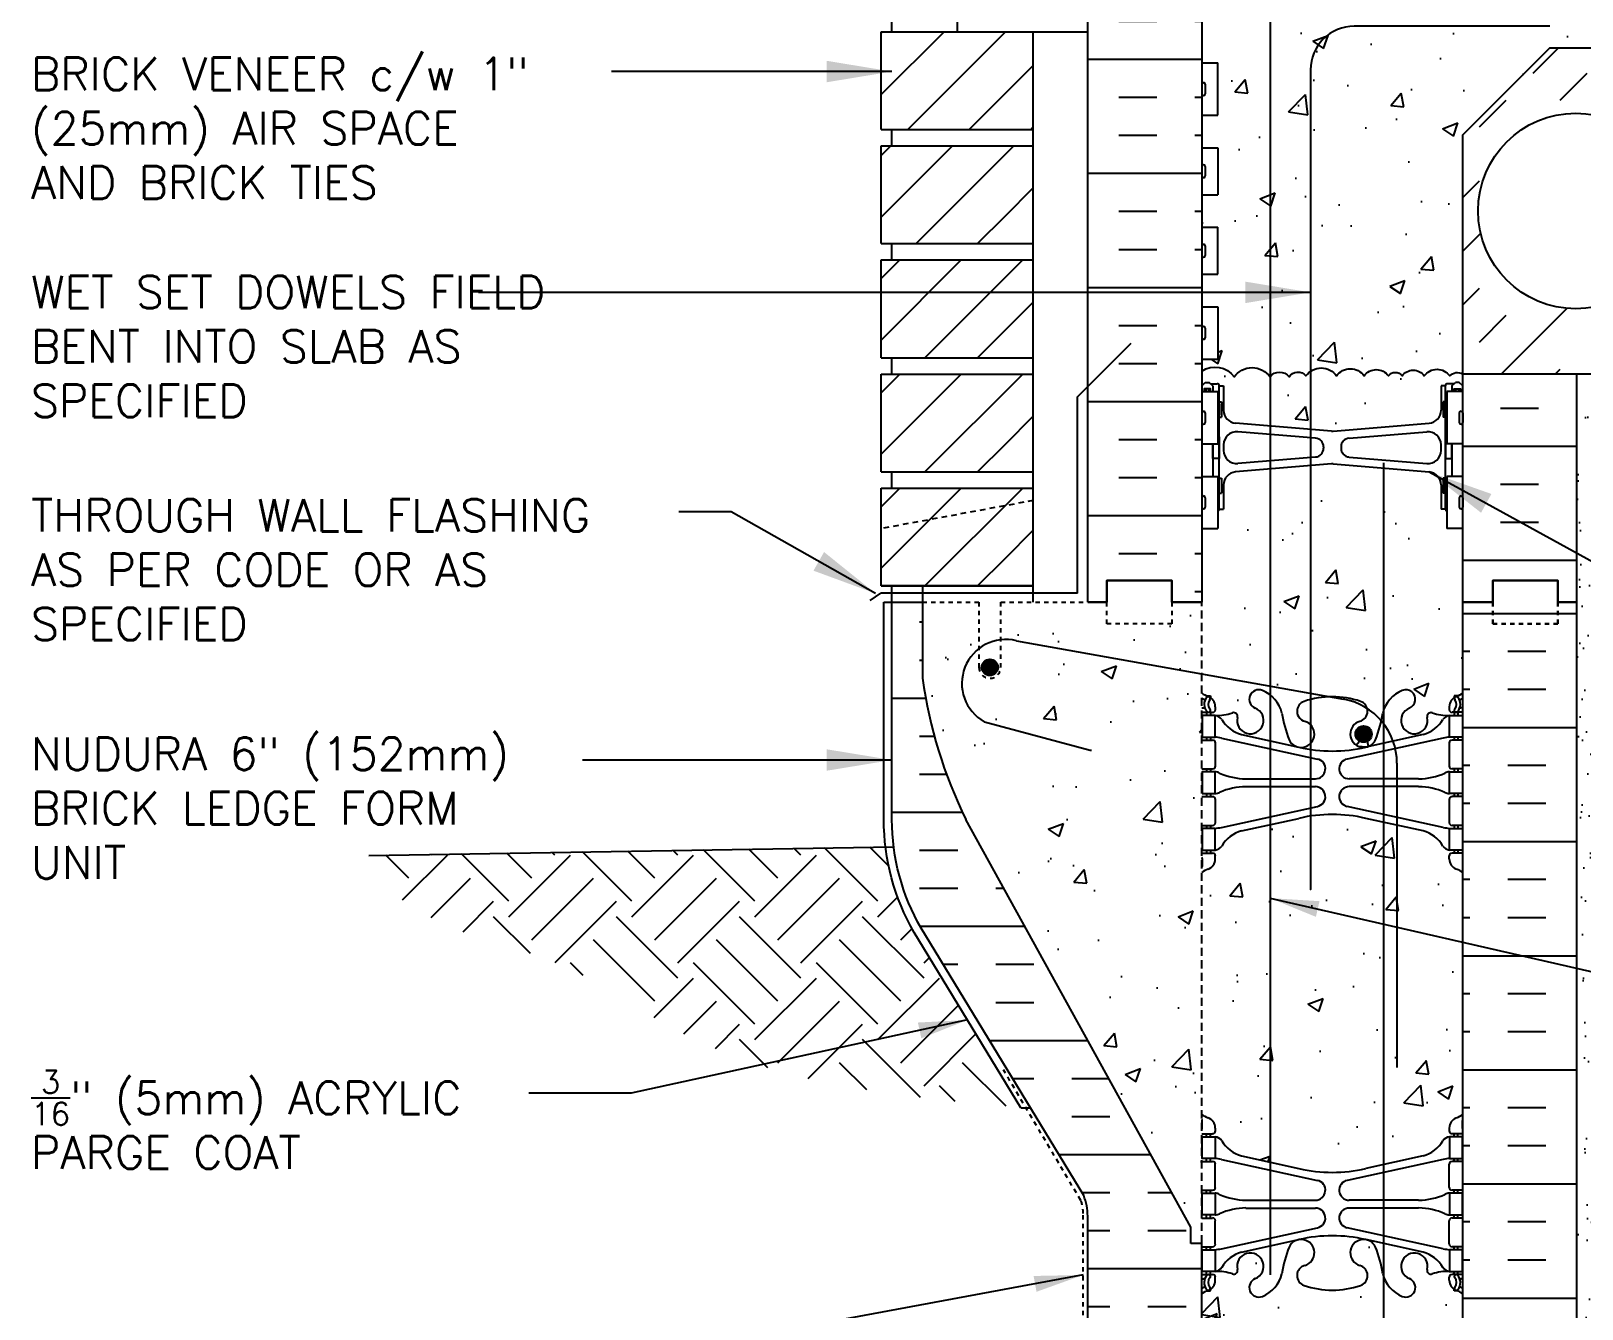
# Model space of a CAD drawing. Header units: inches. Extents: x 167.3 to 224.6, y 19.8 to 88.
# Drawn here: x 167.26 to 202.93, y 43.76 to 73.16 of the extents above; entities that cross this region are included whole.
import ezdxf

# ---------------------------------------------------------------- set-up
doc = ezdxf.new("R2010")
doc.units = ezdxf.units.IN
doc.header["$LTSCALE"] = 0.5
doc.header["$MEASUREMENT"] = 0
doc.linetypes.add('DASHED2', pattern=[0.375, 0.25, -0.125])
doc.linetypes.add('HIDDEN2', pattern=[0.1875, 0.125, -0.0625])
for name, color, linetype in [('HATCH', 12, 'Continuous'), ('Hidden2', 12, 'HIDDEN2'), ('line25', 2, 'Continuous'), ('LINE3', 3, 'Continuous'), ('LINE50', 5, 'Continuous'), ('LINE9', 9, 'Continuous'), ('TEXT', 4, 'Continuous'), ('Web_Edge', 9, 'Continuous')]:
    doc.layers.add(name, color=color, linetype=linetype)
doc.styles.add('DIM', font='romans.shx', dxfattribs={"width": 0.7})
doc.styles.add('ROMANS', font='romans.shx', dxfattribs={"height": 0.75})
doc.dimstyles.new('ext_12', dxfattribs={"dimscale": 12, "dimtxt": 0.09375, "dimasz": 0.09375, "dimexe": 0.09375, "dimexo": 0.0625, "dimgap": 0.0625, "dimtad": 1, "dimdec": 1, "dimzin": 3, "dimdsep": 46, "dimlunit": 4, "dimtxsty": 'DIM', "dimcen": 0.09, "dimdle": 0.09375, "dimclrt": 4, "dimadec": 0, "dimazin": 0, "dimtfac": 1, "dimtdec": 1, "dimtmove": 2, "dimatfit": 3, "dimfxl": 1, "dimfrac": 2, "dimtolj": 1, "dimtzin": 0, "dimarcsym": 0})
doc.dimstyles.new('ext_8', dxfattribs={"dimscale": 8, "dimtxt": 0.09375, "dimasz": 0.09375, "dimexe": 0.09375, "dimexo": 0.0625, "dimgap": 0.0625, "dimtad": 1, "dimdec": 1, "dimzin": 3, "dimdsep": 46, "dimlunit": 4, "dimtxsty": 'DIM', "dimcen": 0.09, "dimdle": 0.09375, "dimclrt": 4, "dimadec": 0, "dimazin": 0, "dimtfac": 1, "dimtdec": 1, "dimtmove": 2, "dimatfit": 3, "dimfxl": 1, "dimfrac": 2, "dimtolj": 1, "dimtzin": 0, "dimarcsym": 0})

msp = doc.modelspace()

# ---------------------------------------------------------------- hatches: boundary and pattern name
at = {"layer": 'HATCH'}
h = msp.add_hatch(dxfattribs=at)
h.set_pattern_fill('AR-CONC', color=256, scale=0.5)
h.paths.add_polyline_path([(200.186, 87.016), (195.936, 87.016), (194.936, 88.016), (194.936, 86.016), (194.186, 86.766), (194.186, 84.235, 0.082415), (194.329, 84.156, -0.317837), (194.496, 83.92), (194.496, 83.853, -0.414214), (194.434, 83.79), (194.386, 83.79), (194.386, 83.72), (194.491, 83.72, -0.188973), (194.647, 83.625, 0.196323), (195.096, 83.279), (196.418, 82.989, 0.057795), (197.186, 82.9, 0.057795), (197.954, 82.989), (199.276, 83.279, 0.196323), (199.725, 83.625, -0.188973), (199.881, 83.72), (199.986, 83.72), (199.986, 83.79), (199.939, 83.79, -0.414214), (199.876, 83.853), (199.876, 83.92, -0.317837), (200.043, 84.156, 0.082415), (200.186, 84.235)])
h.paths.add_polyline_path([(200.186, 80.106, 0.064398), (200.076, 80.171), (199.986, 80.171), (199.986, 80.213, -0.249069), (199.876, 80.42), (199.876, 80.488, -0.414214), (199.939, 80.55), (199.986, 80.55), (199.986, 80.62), (199.881, 80.62, 0.10046), (199.487, 80.563, -0.601435), (199.368, 80.668, 2.182095), (198.958, 80.455, -1), (198.794, 80.047, -0.24438), (198.346, 80.567, 0.053157), (198.18, 81.181, 1.553132), (197.822, 80.757, -0.735593), (197.835, 80.299, -0.082755), (197.186, 80.191, -0.082755), (196.538, 80.299, -0.735593), (196.55, 80.757, 1.553132), (196.192, 81.181, 0.053157), (196.026, 80.567, -0.24438), (195.578, 80.047, -1), (195.414, 80.455, 2.182095), (195.004, 80.668, -0.601435), (194.885, 80.563, 0.10046), (194.491, 80.62), (194.386, 80.62), (194.386, 80.55), (194.434, 80.55, -0.414214), (194.496, 80.488), (194.496, 80.42, -0.249069), (194.386, 80.213), (194.386, 80.171), (194.296, 80.171, 0.064398), (194.186, 80.106), (194.186, 78.016), (194.186, 77.702), (194.266, 77.782), (194.356, 77.782), (194.386, 77.752), (194.536, 77.752, -0.414214), (194.586, 77.702), (194.686, 77.702), (194.686, 77.142, 0.390098), (194.961, 76.843), (197.17, 76.659, 0.04154), (197.203, 76.659), (199.411, 76.843, 0.390098), (199.686, 77.142), (199.686, 77.702), (199.786, 77.702, -0.414214), (199.836, 77.752), (199.986, 77.752), (200.016, 77.782), (200.106, 77.782), (200.186, 77.702), (200.186, 78.016)])
h.paths.add_polyline_path([(199.411, 75.722), (197.203, 75.906, 0.04154), (197.17, 75.906), (194.961, 75.722, 0.390098), (194.686, 75.423), (194.686, 74.888, -0.147187), (194.928, 74.698, -0.520567), (195.754, 74.698, -0.520567), (196.191, 74.698, -0.520567), (196.58, 74.722, -0.520567), (197.285, 74.722, -0.520567), (197.917, 74.722, -0.520567), (198.476, 74.722, -0.520567), (198.792, 74.722, -0.520567), (199.302, 74.722, -0.312993), (199.683, 74.862), (199.686, 74.862), (199.686, 75.423, 0.390098)])
h.paths.add_polyline_path([(223.629, 74.766), (200.186, 74.766, 0.358767), (199.885, 74.722, 0.520567), (199.302, 74.722, 0.520567), (198.792, 74.722, 0.520567), (198.476, 74.722, 0.520567), (197.917, 74.722, 0.520567), (197.285, 74.722, 0.520567), (196.58, 74.722, 0.520567), (196.191, 74.698, 0.520567), (195.754, 74.698, 0.520567), (194.928, 74.698, 0.412831), (194.186, 74.83), (194.186, 74.371), (194.551, 74.371), (194.551, 73.171), (194.186, 73.171), (194.186, 72.421), (194.551, 72.421), (194.551, 71.221), (194.186, 71.221), (194.186, 70.471), (194.551, 70.471), (194.551, 69.391), (194.186, 69.391), (194.186, 68.641), (194.551, 68.641), (194.551, 67.561), (194.186, 67.561), (194.186, 66.811), (194.551, 66.811), (194.551, 65.611), (194.186, 65.611), (194.186, 65.33, -0.412831), (194.928, 65.198, -0.520567), (195.754, 65.198, -0.520567), (196.191, 65.198, -0.520567), (196.58, 65.222, -0.520567), (197.285, 65.222, -0.520567), (197.917, 65.222, -0.520567), (198.476, 65.222, -0.520567), (198.792, 65.222, -0.520567), (199.302, 65.222, -0.520567), (199.885, 65.222, -0.358767), (200.186, 65.266), (200.186, 70.766), (202.186, 72.766), (214.495, 72.766), (215.899, 71.776), (215.899, 69.016), (215.539, 69.016), (215.539, 67.516), (217.789, 67.516), (220.039, 67.516), (220.039, 69.016), (219.672, 69.016), (219.679, 69.024), (219.679, 71.776), (221.083, 72.766), (223.629, 72.766)])
h.paths.add_polyline_path([(199.686, 64.993), (199.786, 64.993, -0.414214), (199.836, 65.043), (199.986, 65.043), (200.016, 65.073), (200.106, 65.073), (200.186, 64.993), (200.186, 65.266, 0.358767), (199.885, 65.222, 0.520567), (199.302, 65.222, 0.520567), (198.792, 65.222, 0.520567), (198.476, 65.222, 0.520567), (197.917, 65.222, 0.520567), (197.285, 65.222, 0.520567), (196.58, 65.222, 0.520567), (196.191, 65.198, 0.520567), (195.754, 65.198, 0.520567), (194.928, 65.198, 0.412831), (194.186, 65.33), (194.186, 64.993), (194.266, 65.073), (194.356, 65.073), (194.386, 65.043), (194.536, 65.043, -0.414214), (194.586, 64.993), (194.686, 64.993), (194.686, 64.433, 0.390098), (194.961, 64.134), (197.17, 63.95, 0.04154), (197.203, 63.95), (199.411, 64.134, 0.390098), (199.686, 64.433)])
h.paths.add_polyline_path([(200.186, 61.711), (199.821, 61.711), (199.821, 62.106, -0.327813), (199.786, 62.153), (199.686, 62.153), (199.686, 62.714, 0.390098), (199.411, 63.013), (197.203, 63.197, 0.04154), (197.17, 63.197), (194.961, 63.013, 0.390098), (194.686, 62.714), (194.686, 62.153), (194.586, 62.153, -0.327813), (194.551, 62.106), (194.551, 61.711), (194.186, 61.711), (194.186, 60.016), (194.186, 57.927, 0.064398), (194.296, 57.862), (194.386, 57.862), (194.386, 57.82, -0.249069), (194.496, 57.613), (194.496, 57.545, -0.414214), (194.434, 57.483), (194.386, 57.483), (194.386, 57.413), (194.491, 57.413, 0.10046), (194.885, 57.47, -0.601435), (195.004, 57.365, 2.182095), (195.414, 57.578, -1), (195.578, 57.986, -0.24438), (196.026, 57.466, 0.053157), (196.192, 56.852, 0.223253), (196.392, 56.687), (196.412, 56.682, 0.955472), (196.55, 57.276, -0.735593), (196.538, 57.734, -0.082755), (197.186, 57.842, -0.082755), (197.835, 57.734, -0.735593), (197.822, 57.276, 0.955472), (197.96, 56.682), (197.98, 56.687, 0.223253), (198.18, 56.852, 0.053157), (198.346, 57.466, -0.24438), (198.794, 57.986, -1), (198.958, 57.578, 2.182095), (199.368, 57.365, -0.601435), (199.487, 57.47, 0.10046), (199.881, 57.413), (199.986, 57.413), (199.986, 57.483), (199.939, 57.483, -0.414214), (199.876, 57.545), (199.876, 57.613, -0.249069), (199.986, 57.82), (199.986, 57.862), (200.076, 57.862, 0.064398), (200.186, 57.927), (200.186, 60.016)])
h.paths.add_polyline_path([(194.186, 60.016), (193.499, 60.016), (193.499, 59.516), (191.999, 59.516), (191.999, 60.016), (191.561, 60.016), (189.561, 60.016), (189.561, 58.516, -1), (189.061, 58.516), (189.061, 60.016), (187.761, 60.016), (187.761, 58.266, 0.079579), (188.761, 55.016), (193.936, 45.641), (193.936, 45.266), (194.186, 45.266)])
h.paths.add_polyline_path([(200.186, 53.798, 0.082415), (200.043, 53.877, -0.317837), (199.876, 54.113), (199.876, 54.18, -0.414214), (199.939, 54.243), (199.986, 54.243), (199.986, 54.313), (199.881, 54.313, -0.188973), (199.725, 54.408, 0.196323), (199.276, 54.754), (197.954, 55.044, 0.057795), (197.186, 55.133, 0.057795), (196.418, 55.044), (195.096, 54.754, 0.196323), (194.647, 54.408, -0.188973), (194.491, 54.313), (194.386, 54.313), (194.386, 54.243), (194.434, 54.243, -0.414214), (194.496, 54.18), (194.496, 54.113, -0.317837), (194.329, 53.877, 0.082415), (194.186, 53.798), (194.186, 48.235, 0.082415), (194.329, 48.156, -0.317837), (194.496, 47.92), (194.496, 47.853, -0.414214), (194.434, 47.79), (194.386, 47.79), (194.386, 47.72), (194.491, 47.72, -0.188973), (194.647, 47.625, 0.196323), (195.096, 47.279), (196.418, 46.989, 0.057795), (197.186, 46.9, 0.057795), (197.954, 46.989), (199.276, 47.279, 0.196323), (199.725, 47.625, -0.188973), (199.881, 47.72), (199.986, 47.72), (199.986, 47.79), (199.939, 47.79, -0.414214), (199.876, 47.853), (199.876, 47.92, -0.317837), (200.043, 48.156, 0.082415), (200.186, 48.235)])
h.paths.add_polyline_path([(200.186, 44.106, 0.064398), (200.076, 44.171), (199.986, 44.171), (199.986, 44.213, -0.249069), (199.876, 44.42), (199.876, 44.488, -0.414214), (199.939, 44.55), (199.986, 44.55), (199.986, 44.62), (199.881, 44.62, 0.10046), (199.487, 44.563, -0.601435), (199.368, 44.668, 2.182095), (198.958, 44.455, -1), (198.794, 44.047, -0.24438), (198.346, 44.567, 0.053157), (198.18, 45.181, 1.553132), (197.822, 44.757, -0.735593), (197.835, 44.299, -0.082755), (197.186, 44.191, -0.082755), (196.538, 44.299, -0.735593), (196.55, 44.757, 1.553132), (196.192, 45.181, 0.053157), (196.026, 44.567, -0.24438), (195.578, 44.047, -1), (195.414, 44.455, 2.182095), (195.004, 44.668, -0.601435), (194.885, 44.563, 0.10046), (194.491, 44.62), (194.386, 44.62), (194.386, 44.55), (194.434, 44.55, -0.414214), (194.496, 44.488), (194.496, 44.42, -0.249069), (194.386, 44.213), (194.386, 44.171), (194.296, 44.171, 0.064398), (194.186, 44.106), (194.186, 42.016), (196.186, 42.015), (197.186, 41.015), (197.186, 42.015), (197.186, 43.015), (198.185, 42.016), (200.186, 42.018)])
h = msp.add_hatch(dxfattribs=at)
h.set_pattern_fill('INSUL', color=256, scale=7, style=0)
h.set_pattern_definition([(0, (-2731.9755, -336.993), (0, 2.625), []), (0, (-2731.9755, -336.118), (0, 2.625), [0.875, -0.875]), (0, (-2731.9755, -335.243), (0, 2.625), [0.875, -0.875])])
h.paths.add_polyline_path([(191.561, 60.016), (191.999, 60.016), (191.999, 60.516), (193.499, 60.516), (193.499, 60.016), (194.186, 60.016), (194.186, 78.016), (193.499, 78.016), (193.499, 78.516), (191.999, 78.516), (191.999, 78.016), (191.561, 78.016)])
h = msp.add_hatch(dxfattribs=at)
h.set_pattern_fill('INSUL', color=256, scale=7, style=0)
h.set_pattern_definition([(0, (5.0534, -67.6433), (0, 2.625), []), (0, (5.0534, -66.7683), (0, 2.625), [0.875, -0.875]), (0, (5.0534, -65.8933), (0, 2.625), [0.875, -0.875])])
h.paths.add_polyline_path([(202.811, 78.016), (202.374, 78.016), (202.374, 78.516), (200.874, 78.516), (200.874, 78.016), (200.186, 78.016), (200.186, 74.766), (202.811, 74.766)])
h.paths.add_polyline_path([(202.811, 65.266), (200.186, 65.266), (200.186, 60.016), (200.874, 60.016), (200.874, 60.516), (202.374, 60.516), (202.374, 60.016), (202.811, 60.016)])
h = msp.add_hatch(dxfattribs=at)
h.set_pattern_fill('AR-SAND', color=256, scale=0.5, style=0)
h.paths.add_polyline_path([(203.311, 65.266), (202.811, 65.266), (202.811, 60.016), (202.811, 42.021), (203.311, 42.021)])
h = msp.add_hatch(dxfattribs=at)
h.set_pattern_fill('INSUL', color=256, scale=7, style=0)
h.set_pattern_definition([(180, (3126.3477, -354.993), (0, 2.625), []), (180, (3126.3477, -354.118), (0, 2.625), [0.875, -0.875]), (180, (3126.3477, -353.243), (0, 2.625), [0.875, -0.875])])
h.paths.add_polyline_path([(202.811, 42.016), (202.374, 42.016), (202.374, 42.516), (200.874, 42.516), (200.874, 42.016), (200.186, 42.016), (200.186, 60.016), (200.874, 60.016), (200.874, 60.516), (202.374, 60.516), (202.374, 60.016), (202.811, 60.016)])
h = msp.add_hatch(dxfattribs=at)
h.set_pattern_fill('INSUL', color=256, scale=7, style=0)
h.set_pattern_definition([(0, (-2808.3046, -380.5658), (0, 2.625), []), (0, (-2808.3046, -379.6908), (0, 2.625), [0.875, -0.875]), (0, (-2808.3046, -378.8158), (0, 2.625), [0.875, -0.875])])
h.paths.add_polyline_path([(188.761, 55.016, -0.079579), (187.761, 58.266), (187.761, 60.016), (187.061, 60.016), (187.061, 55.016, 0.131652), (187.731, 52.516), (191.469, 46.366, -0.10438), (191.561, 45.891), (191.561, 42.016), (191.999, 42.016), (191.999, 42.516), (193.499, 42.516), (193.499, 42.016), (194.186, 42.016), (194.186, 45.266), (193.936, 45.266), (193.936, 45.641)])
h = msp.add_hatch(dxfattribs=at)
h.set_pattern_fill('EARTH', color=256, scale=8, angle=45, style=0)
h.set_pattern_definition([(45, (83.1437, -24.6485), (2e-16, 2.828427), [2, -2]), (45, (82.6134, -24.1181), (2e-16, 2.828427), [2, -2]), (45, (82.083, -23.5878), (2e-16, 2.828427), [2, -2]), (135, (82.083, -23.2343), (-2.828427, 4e-16), [2, -2]), (135, (82.6134, -22.704), (-2.828427, 4e-16), [2, -2]), (135, (83.1437, -22.1736), (-2.828427, 4e-16), [2, -2])])
h.paths.add_polyline_path([(187.57, 52.421, -0.100997), (186.912, 54.388), (183.335, 54.329), (178.872, 51.892), (179.003, 51.847), (179.215, 51.768), (179.429, 51.681), (179.644, 51.584), (179.861, 51.478), (180.078, 51.364), (180.295, 51.245), (180.511, 51.12), (180.726, 50.993), (180.94, 50.864), (181.151, 50.735), (181.361, 50.606), (181.573, 50.477), (181.795, 50.348), (182.032, 50.216), (182.29, 50.081), (182.575, 49.941), (182.894, 49.796), (183.252, 49.644), (183.658, 49.485), (184.137, 49.321), (184.714, 49.155), (185.417, 48.989), (186.273, 48.827), (187.307, 48.671), (188.548, 48.524), (190.021, 48.388)])
h.paths.add_polyline_path([(183.335, 54.329), (174.618, 54.183), (174.797, 54.008), (174.979, 53.838), (175.162, 53.674), (175.348, 53.516), (175.537, 53.365), (175.728, 53.222), (175.921, 53.088), (176.117, 52.962), (176.315, 52.846), (176.516, 52.738), (176.719, 52.639), (176.923, 52.547), (177.129, 52.462), (177.335, 52.383), (177.542, 52.309), (177.75, 52.24), (177.958, 52.175), (178.165, 52.112), (178.374, 52.05), (178.583, 51.986), (178.792, 51.919), (178.872, 51.892)])
at = {"layer": 'LINE3'}
for points in [[(189.124, 58.516, 1), (189.499, 58.516, 1)], [(197.717, 56.982, 1), (198.092, 56.982, 1)]]:
    msp.add_hatch(color=256, dxfattribs=at).paths.add_polyline_path(points)

# ---------------------------------------------------------------- linework, layer by layer
at = {"layer": 'HATCH'}
for p, q in [((186.811, 73.108), (186.844, 73.141)), ((186.811, 71.694), (188.258, 73.141)), ((187.423, 70.891), (189.673, 73.141)), ((201.806, 72.187), (202.385, 72.766)), ((188.837, 70.891), (190.311, 72.366)), ((202.425, 71.568), (203.043, 72.187)), ((200.568, 70.95), (201.187, 71.568)), ((190.251, 70.891), (190.311, 70.952)), ((186.811, 70.29), (187.038, 70.516)), ((186.841, 68.905), (188.452, 70.516)), ((188.255, 68.905), (189.866, 70.516)), ((189.669, 68.905), (190.311, 69.547)), ((200.186, 69.33), (200.568, 69.712)), ((186.811, 68.876), (186.841, 68.905)), ((187.616, 68.266), (188.255, 68.905)), ((189.03, 68.266), (189.669, 68.905)), ((200.186, 68.092), (200.598, 68.505)), ((186.811, 66.047), (188.655, 67.891)), ((186.811, 67.461), (187.241, 67.891)), ((187.82, 65.641), (190.07, 67.891)), ((200.186, 66.855), (200.568, 67.237)), ((189.669, 66.28), (190.311, 66.922)), ((201.072, 65.266), (202.582, 66.776)), ((200.568, 66), (201.187, 66.619)), ((189.03, 65.641), (189.669, 66.28)), ((186.811, 63.422), (188.655, 65.266)), ((186.811, 64.836), (187.241, 65.266)), ((187.82, 63.016), (190.07, 65.266)), ((202.31, 65.266), (202.425, 65.381)), ((189.669, 63.655), (190.311, 64.297)), ((189.03, 63.016), (189.669, 63.655)), ((186.811, 60.797), (188.655, 62.641)), ((186.811, 62.211), (187.241, 62.641)), ((187.82, 60.391), (190.07, 62.641)), ((189.669, 61.03), (190.311, 61.672)), ((189.03, 60.391), (189.669, 61.03))]:
    msp.add_line(p, q, dxfattribs=at)
msp.add_lwpolyline([(194.186, 65.33, -0.412831), (194.928, 65.198, -0.520567), (195.754, 65.198, -0.520567), (196.191, 65.198, -0.520567), (196.58, 65.222, -0.520567), (197.285, 65.222, -0.520567), (197.917, 65.222, -0.520567), (198.476, 65.222, -0.520567), (198.792, 65.222, -0.520567), (199.302, 65.222, -0.520567), (199.885, 65.222, -0.358767), (200.186, 65.266)], format="xyb", dxfattribs=at)
at = {"layer": 'Hidden2', "color": 9}
msp.add_line((187.761, 60.016), (189.061, 60.016), dxfattribs=at)
at = {"layer": 'Hidden2'}
for p, q in [((187.761, 60.016), (189.061, 60.016)), ((189.061, 60.016), (189.061, 58.516)), ((189.561, 58.516), (189.561, 60.016)), ((189.561, 60.016), (191.561, 60.016))]:
    msp.add_line(p, q, dxfattribs=at)
at = {"layer": 'Hidden2', "ltscale": 3}
msp.add_line((194.186, 45.266), (194.186, 60.016), dxfattribs=at)
at = {"layer": 'Hidden2'}
msp.add_lwpolyline([(191.561, 60.016), (191.999, 60.016), (191.999, 60.516), (193.499, 60.516), (193.499, 60.016), (194.186, 60.016)], dxfattribs=at)
msp.add_arc((189.311, 58.516), 0.25, 180, 0, dxfattribs=at)
at = {"layer": 'line25'}
for p, q in [((194.186, 78.016), (194.186, 60.016)), ((187.061, 73.141), (187.061, 73.516)), ((186.811, 70.891), (186.811, 73.141)), ((186.811, 73.141), (190.311, 73.141)), ((190.311, 67.891), (190.311, 73.141)), ((194.186, 72.421), (194.551, 72.421)), ((194.551, 71.221), (194.551, 72.421)), ((194.186, 71.221), (194.551, 71.221)), ((186.811, 70.891), (190.311, 70.891)), ((187.061, 70.516), (187.061, 70.891)), ((187.061, 70.516), (187.061, 70.891)), ((186.811, 70.516), (190.311, 70.516)), ((186.811, 68.266), (186.811, 70.516)), ((194.186, 70.471), (194.551, 70.471)), ((194.551, 70.471), (194.551, 69.391)), ((194.186, 69.391), (194.551, 69.391)), ((194.186, 68.641), (194.551, 68.641)), ((194.551, 67.561), (194.551, 68.641)), ((186.811, 68.266), (190.311, 68.266)), ((187.061, 67.891), (187.061, 68.266)), ((186.811, 67.891), (190.311, 67.891)), ((186.811, 65.641), (186.811, 67.891)), ((190.311, 60.016), (190.311, 67.891)), ((194.186, 67.561), (194.551, 67.561)), ((194.186, 66.811), (194.551, 66.811)), ((194.551, 66.811), (194.551, 65.611)), ((186.811, 65.641), (190.311, 65.641)), ((187.061, 65.266), (187.061, 65.641)), ((186.811, 65.266), (190.311, 65.266)), ((186.811, 63.016), (186.811, 65.266)), ((194.186, 65.611), (194.551, 65.611)), ((194.186, 64.861), (194.551, 64.861)), ((194.551, 64.861), (194.551, 63.661)), ((199.821, 64.861), (199.821, 63.661)), ((200.186, 64.861), (199.821, 64.861)), ((194.186, 63.661), (194.551, 63.661)), ((200.186, 63.661), (199.821, 63.661)), ((186.811, 63.016), (190.311, 63.016)), ((187.061, 62.641), (187.061, 63.016)), ((194.186, 62.911), (194.551, 62.911)), ((194.551, 62.911), (194.551, 61.711)), ((200.186, 62.911), (199.821, 62.911)), ((199.821, 62.911), (199.821, 61.711)), ((186.811, 62.641), (190.311, 62.641)), ((186.811, 60.391), (186.811, 62.641)), ((194.186, 61.711), (194.551, 61.711)), ((200.186, 61.711), (199.821, 61.711)), ((186.811, 60.391), (190.311, 60.391)), ((190.311, 60.391), (186.811, 60.391)), ((187.061, 60.016), (187.061, 60.391)), ((187.761, 60.391), (187.761, 60.016)), ((187.761, 60.016), (187.761, 58.266)), ((200.186, 42.016), (200.186, 60.016)), ((193.936, 45.641), (188.761, 55.016)), ((193.936, 45.266), (193.936, 45.641)), ((194.186, 45.266), (193.936, 45.266)), ((194.186, 42.016), (194.186, 45.266))]:
    msp.add_line(p, q, dxfattribs=at)
msp.add_lwpolyline([(200.186, 60.016), (200.186, 70.766), (202.186, 72.766), (214.495, 72.766), (215.899, 71.776), (215.899, 69.016), (215.539, 69.016), (215.539, 67.516), (217.789, 67.516), (217.789, 65.266), (200.186, 65.266)], dxfattribs=at)
msp.add_arc((198.406, 59.763), 10.75, 188.0028, 206.2026, dxfattribs=at)
at = {"layer": 'LINE3'}
for p, q in [((195.754, 87.199), (195.754, 44.544)), ((198.365, 63.226), (198.365, 42.016)), ((189.922, 59.131), (197.445, 57.788)), ((189.185, 57.265), (191.618, 56.613)), ((198.673, 56.312), (198.673, 49.312))]:
    msp.add_line(p, q, dxfattribs=at)
msp.add_lwpolyline([(202.186, 73.266), (197.686, 73.266, 0.414214), (196.686, 72.266), (196.686, 53.405), (196.686, 53.405)], format="xyb", dxfattribs=at)
for centre in [(189.311, 58.516), (197.905, 56.982)]:
    msp.add_circle(centre, 0.188, dxfattribs=at)
for centre, radius, start, end in [((189.68, 58.148), 1.012, 76.184, 240.6907), ((197.173, 56.312), 1.5, 360, 79.5785)]:
    msp.add_arc(centre, radius, start, end, dxfattribs=at)
at = {"layer": 'LINE50'}
for p, q in [((191.561, 60.016), (191.561, 78.016)), ((202.811, 60.016), (202.811, 65.266)), ((202.811, 42.016), (202.811, 60.016)), ((175.034, 54.19), (187.1, 54.391))]:
    msp.add_line(p, q, dxfattribs=at)
for points in [[(191.561, 60.016), (191.999, 60.016), (191.999, 60.516), (193.499, 60.516), (193.499, 60.016), (194.186, 60.016)], [(194.186, 60.016), (193.499, 60.016), (193.499, 60.516), (191.999, 60.516), (191.999, 60.016), (191.561, 60.016)], [(200.186, 60.016), (200.874, 60.016), (200.874, 60.516), (202.374, 60.516), (202.374, 60.016), (202.811, 60.016)], [(202.811, 60.016), (202.374, 60.016), (202.374, 60.516), (200.874, 60.516), (200.874, 60.016), (200.186, 60.016)]]:
    msp.add_lwpolyline(points, dxfattribs=at)
msp.add_lwpolyline([(191.561, 42.016), (191.561, 45.891, 0.10438), (191.469, 46.366), (187.731, 52.516, -0.131652), (187.061, 55.016), (187.061, 60.016), (187.761, 60.016)], format="xyb", dxfattribs=at)
at = {"layer": 'LINE9'}
for p, q in [((188.561, 73.391), (188.561, 73.141)), ((188.561, 73.141), (191.561, 73.141)), ((194.186, 71.931), (194.186, 71.711)), ((194.186, 71.876), (194.186, 71.876)), ((194.186, 71.766), (194.186, 71.766)), ((194.226, 71.971), (194.226, 71.971)), ((194.266, 71.931), (194.266, 71.711)), ((194.226, 71.671), (194.226, 71.671)), ((194.186, 70.041), (194.186, 69.821)), ((194.186, 69.986), (194.186, 69.986)), ((194.226, 70.081), (194.226, 70.081)), ((194.266, 70.041), (194.266, 69.821)), ((194.186, 69.876), (194.186, 69.876)), ((194.226, 69.781), (194.226, 69.781)), ((194.186, 68.211), (194.186, 67.991)), ((194.186, 68.156), (194.186, 68.156)), ((194.226, 68.251), (194.226, 68.251)), ((194.266, 68.211), (194.266, 67.991)), ((194.186, 68.046), (194.186, 68.046)), ((194.226, 67.951), (194.226, 67.951)), ((194.226, 66.361), (194.226, 66.361)), ((191.327, 64.743), (192.561, 65.978)), ((194.186, 66.321), (194.186, 66.101)), ((194.186, 66.266), (194.186, 66.266)), ((194.186, 66.156), (194.186, 66.156)), ((194.226, 66.061), (194.226, 66.061)), ((194.266, 66.321), (194.266, 66.101)), ((194.186, 64.993), (194.266, 65.073)), ((194.266, 65.073), (194.356, 65.073)), ((194.436, 64.993), (194.356, 65.073)), ((194.386, 65.043), (194.536, 65.043)), ((194.436, 65.043), (194.536, 65.043)), ((194.436, 64.993), (194.436, 64.861)), ((194.586, 64.993), (194.686, 64.993)), ((194.586, 62.153), (194.586, 64.993)), ((194.586, 64.973), (194.586, 64.973)), ((194.686, 64.993), (194.686, 64.433)), ((199.686, 64.993), (199.686, 64.433)), ((199.786, 64.993), (199.686, 64.993)), ((199.786, 62.153), (199.786, 64.993)), ((199.786, 64.973), (199.786, 64.973)), ((199.936, 65.043), (199.836, 65.043)), ((199.986, 65.043), (199.836, 65.043)), ((199.936, 64.993), (200.016, 65.073)), ((199.936, 64.993), (199.936, 64.861)), ((200.106, 65.073), (200.016, 65.073)), ((200.186, 64.993), (200.106, 65.073)), ((191.327, 60.221), (191.327, 64.743)), ((194.586, 64.623), (194.636, 64.623)), ((194.636, 64.623), (194.636, 64.273)), ((199.786, 64.623), (199.736, 64.623)), ((199.736, 64.623), (199.736, 64.273)), ((194.186, 64.371), (194.186, 64.151)), ((194.186, 64.316), (194.186, 64.316)), ((194.186, 64.206), (194.186, 64.206)), ((194.226, 64.411), (194.226, 64.411)), ((194.266, 64.371), (194.266, 64.151)), ((194.586, 64.273), (194.636, 64.273)), ((199.786, 64.273), (199.736, 64.273)), ((200.106, 64.371), (200.106, 64.151)), ((200.106, 64.316), (200.106, 64.316)), ((200.106, 64.206), (200.106, 64.206)), ((200.146, 64.411), (200.146, 64.411)), ((200.186, 64.371), (200.186, 64.151)), ((194.226, 64.111), (194.226, 64.111)), ((197.17, 63.95), (194.961, 64.134)), ((196.803, 63.79), (195.011, 63.939)), ((197.203, 63.95), (199.411, 64.134)), ((197.57, 63.79), (199.361, 63.939)), ((200.146, 64.111), (200.146, 64.111)), ((194.436, 63.661), (194.436, 62.911)), ((194.686, 63.64), (194.686, 63.506)), ((196.986, 63.591), (196.986, 63.556)), ((197.386, 63.591), (197.386, 63.556)), ((199.686, 63.506), (199.686, 63.64)), ((199.936, 63.661), (199.936, 62.911)), ((197.17, 63.197), (194.961, 63.013)), ((196.803, 63.356), (195.011, 63.207)), ((197.203, 63.197), (199.411, 63.013)), ((197.57, 63.356), (199.361, 63.207)), ((194.586, 62.873), (194.636, 62.873)), ((194.636, 62.873), (194.636, 62.523)), ((199.736, 62.873), (199.736, 62.523)), ((199.786, 62.873), (199.736, 62.873)), ((194.186, 62.421), (194.186, 62.201)), ((194.226, 62.461), (194.226, 62.461)), ((194.266, 62.421), (194.266, 62.201)), ((194.586, 62.523), (194.636, 62.523)), ((194.686, 62.714), (194.686, 62.153)), ((199.686, 62.714), (199.686, 62.153)), ((199.786, 62.523), (199.736, 62.523)), ((200.106, 62.421), (200.106, 62.201)), ((200.106, 62.421), (200.106, 62.201)), ((200.146, 62.461), (200.146, 62.461)), ((200.146, 62.461), (200.146, 62.461)), ((200.186, 62.421), (200.186, 62.201)), ((200.186, 62.421), (200.186, 62.201)), ((194.186, 62.366), (194.186, 62.366)), ((194.186, 62.256), (194.186, 62.256)), ((194.226, 62.161), (194.226, 62.161)), ((194.586, 62.153), (194.686, 62.153)), ((199.786, 62.153), (199.686, 62.153)), ((200.106, 62.366), (200.106, 62.366)), ((200.106, 62.366), (200.106, 62.366)), ((200.106, 62.256), (200.106, 62.256)), ((200.106, 62.256), (200.106, 62.256)), ((200.146, 62.161), (200.146, 62.161)), ((200.146, 62.161), (200.146, 62.161)), ((186.561, 60.053), (186.804, 60.221)), ((191.327, 60.221), (186.804, 60.221)), ((186.874, 60.016), (187.061, 60.016)), ((190.021, 48.388), (190.24, 48.388))]:
    msp.add_line(p, q, dxfattribs=at)
at = {"layer": 'LINE9', "linetype": 'DASHED2'}
msp.add_line((190.311, 62.357), (186.811, 61.709), dxfattribs=at)
at = {"layer": 'LINE9'}
for points in [[(194.386, 64.861), (194.386, 64.923), (194.236, 64.923), (194.236, 64.861)], [(194.346, 64.861), (194.346, 64.923), (194.276, 64.923), (194.276, 64.861)], [(199.986, 64.861), (199.986, 64.923), (200.136, 64.923), (200.136, 64.861)], [(200.026, 64.861), (200.026, 64.923), (200.096, 64.923), (200.096, 64.861)], [(194.551, 64.573), (194.586, 64.573), (194.586, 64.323), (194.551, 64.323)], [(199.821, 64.573), (199.786, 64.573), (199.786, 64.323), (199.821, 64.323)], [(194.551, 63.823), (194.586, 63.823), (194.586, 63.323), (194.436, 63.323), (194.436, 63.661)], [(199.821, 63.823), (199.786, 63.823), (199.786, 63.323), (199.936, 63.323), (199.936, 63.661)], [(194.551, 62.573), (194.586, 62.573), (194.586, 62.823), (194.551, 62.823)], [(199.821, 62.573), (199.786, 62.573), (199.786, 62.823), (199.821, 62.823)]]:
    msp.add_lwpolyline(points, dxfattribs=at)
msp.add_lwpolyline([(190.021, 48.388), (187.57, 52.421, -0.131757), (186.874, 55.016), (186.874, 60.016)], format="xyb", dxfattribs=at)
at = {"layer": 'LINE9', "linetype": 'DASHED2', "ltscale": 0.15}
for points in [[(193.499, 60.016), (193.499, 60.016), (193.499, 59.516), (191.999, 59.516), (191.999, 60.016), (191.999, 60.016)], [(200.874, 60.016), (200.874, 60.016), (200.874, 59.516), (202.374, 59.516), (202.374, 60.016), (202.374, 60.016)], [(202.374, 60.016), (202.374, 60.016), (202.374, 59.516), (200.874, 59.516), (200.874, 60.016), (200.874, 60.016)]]:
    msp.add_lwpolyline(points, dxfattribs=at)
at = {"layer": 'LINE9', "linetype": 'HIDDEN2'}
msp.add_lwpolyline([(191.457, 42.016), (191.457, 45.953, 0.097369), (191.404, 46.255), (189.622, 49.262)], format="xyb", dxfattribs=at)
at = {"layer": 'LINE9'}
msp.add_circle((202.789, 69.016), 2.25, dxfattribs=at)
for centre, radius, start, end in [((194.226, 71.931), 0.04, 90, 180), ((194.226, 71.711), 0.04, 180, 270), ((194.226, 71.931), 0.04, 0, 90), ((194.226, 71.711), 0.04, 270, 0), ((194.226, 70.041), 0.04, 90, 180), ((194.226, 70.041), 0.04, 0, 90), ((194.226, 69.821), 0.04, 180, 270), ((194.226, 69.821), 0.04, 270, 0), ((194.226, 68.211), 0.04, 90, 180), ((194.226, 68.211), 0.04, 0, 90), ((194.226, 67.991), 0.04, 180, 270), ((194.226, 67.991), 0.04, 270, 0), ((194.226, 66.321), 0.04, 90, 180), ((194.226, 66.321), 0.04, 0, 90), ((194.226, 66.101), 0.04, 180, 270), ((194.226, 66.101), 0.04, 270, 0), ((194.536, 64.993), 0.05, 0, 90), ((199.836, 64.993), 0.05, 90, 180), ((194.226, 64.371), 0.04, 90, 180), ((194.226, 64.371), 0.04, 0, 90), ((194.986, 64.433), 0.3, 180, 265.2426), ((199.386, 64.433), 0.3, 274.7574, 0), ((200.146, 64.371), 0.04, 90, 180), ((200.146, 64.371), 0.04, 0, 90), ((194.226, 64.151), 0.04, 180, 270), ((194.226, 64.151), 0.04, 270, 0), ((194.986, 63.64), 0.3, 85.2426, 180), ((197.186, 64.149), 0.2, 265.2426, 274.7574), ((199.386, 63.64), 0.3, 0, 94.7574), ((200.146, 64.151), 0.04, 180, 270), ((200.146, 64.151), 0.04, 270, 0), ((194.986, 63.506), 0.3, 180, 274.7574), ((196.786, 63.591), 0.2, 0, 85.2426), ((196.786, 63.556), 0.2, 274.7574, 0), ((197.586, 63.591), 0.2, 94.7574, 180), ((197.586, 63.556), 0.2, 180, 265.2426), ((199.386, 63.506), 0.3, 265.2426, 0), ((197.186, 62.998), 0.2, 85.2426, 94.7574), ((194.986, 62.714), 0.3, 94.7574, 180), ((199.386, 62.714), 0.3, 0, 85.2426), ((194.226, 62.421), 0.04, 90, 180), ((194.226, 62.421), 0.04, 0, 90), ((200.146, 62.421), 0.04, 90, 180), ((200.146, 62.421), 0.04, 90, 180), ((200.146, 62.421), 0.04, 0, 90), ((200.146, 62.421), 0.04, 0, 90), ((194.226, 62.201), 0.04, 180, 270), ((194.226, 62.201), 0.04, 270, 0), ((194.536, 62.153), 0.05, 287.4007, 0), ((199.836, 62.153), 0.05, 180, 252.5993), ((200.146, 62.201), 0.04, 180, 270), ((200.146, 62.201), 0.04, 180, 270), ((200.146, 62.201), 0.04, 270, 0), ((200.146, 62.201), 0.04, 270, 0)]:
    msp.add_arc(centre, radius, start, end, dxfattribs=at)
at = {"layer": 'Web_Edge'}
for p, q in [((194.296, 57.862), (194.386, 57.862)), ((194.386, 57.862), (194.386, 57.82)), ((200.076, 57.862), (199.986, 57.862)), ((199.986, 57.862), (199.986, 57.82)), ((194.186, 57.583), (194.228, 57.583)), ((194.186, 57.483), (194.434, 57.483)), ((194.296, 57.483), (194.296, 57.413)), ((194.386, 57.483), (194.386, 57.413)), ((194.496, 57.613), (194.496, 57.545)), ((199.876, 57.613), (199.876, 57.545)), ((200.186, 57.483), (199.939, 57.483)), ((199.986, 57.483), (199.986, 57.413)), ((200.076, 57.483), (200.076, 57.413)), ((200.186, 57.583), (200.144, 57.583)), ((194.186, 56.843), (194.434, 56.843)), ((194.296, 56.913), (194.296, 56.843)), ((194.386, 56.913), (194.386, 56.843)), ((194.496, 56.78), (194.496, 56.245)), ((194.635, 56.889), (196.846, 56.407)), ((195.096, 56.972), (196.418, 56.681)), ((199.737, 56.889), (197.526, 56.407)), ((199.276, 56.972), (197.954, 56.681)), ((199.876, 56.78), (199.876, 56.245)), ((200.186, 56.843), (199.939, 56.843)), ((199.986, 56.913), (199.986, 56.843)), ((200.076, 56.913), (200.076, 56.843)), ((194.186, 56.183), (194.434, 56.183)), ((194.296, 56.183), (194.296, 56.113)), ((194.386, 56.183), (194.386, 56.113)), ((200.186, 56.183), (199.939, 56.183)), ((199.986, 56.183), (199.986, 56.113)), ((200.076, 56.183), (200.076, 56.113)), ((195.201, 55.953), (196.797, 55.953)), ((195.201, 55.773), (196.797, 55.773)), ((199.171, 55.953), (197.575, 55.953)), ((199.171, 55.773), (197.575, 55.773)), ((194.186, 55.543), (194.434, 55.543)), ((194.296, 55.613), (194.296, 55.543)), ((194.386, 55.613), (194.386, 55.543)), ((194.496, 55.48), (194.496, 54.945)), ((194.635, 54.836), (196.846, 55.318)), ((199.737, 54.836), (197.526, 55.318)), ((199.876, 55.48), (199.876, 54.945)), ((200.186, 55.543), (199.939, 55.543)), ((199.986, 55.613), (199.986, 55.543)), ((200.076, 55.613), (200.076, 55.543)), ((195.096, 54.754), (196.418, 55.044)), ((199.276, 54.754), (197.954, 55.044)), ((194.186, 54.883), (194.434, 54.883)), ((194.296, 54.883), (194.296, 54.813)), ((194.386, 54.883), (194.386, 54.813)), ((200.186, 54.883), (199.939, 54.883)), ((199.986, 54.883), (199.986, 54.813)), ((200.076, 54.883), (200.076, 54.813)), ((194.186, 54.243), (194.434, 54.243)), ((194.296, 54.313), (194.296, 54.243)), ((194.386, 54.313), (194.386, 54.243)), ((200.186, 54.243), (199.939, 54.243)), ((199.986, 54.313), (199.986, 54.243)), ((200.076, 54.313), (200.076, 54.243)), ((194.196, 54.123), (194.196, 53.937)), ((194.496, 54.113), (194.496, 54.18)), ((199.876, 54.113), (199.876, 54.18)), ((200.176, 54.123), (200.176, 53.937)), ((194.186, 47.79), (194.434, 47.79)), ((194.196, 47.91), (194.196, 48.096)), ((194.296, 47.72), (194.296, 47.79)), ((194.386, 47.72), (194.386, 47.79)), ((194.496, 47.92), (194.496, 47.853)), ((199.876, 47.92), (199.876, 47.853)), ((200.186, 47.79), (199.939, 47.79)), ((199.986, 47.72), (199.986, 47.79)), ((200.076, 47.72), (200.076, 47.79)), ((200.176, 47.91), (200.176, 48.096)), ((194.186, 47.15), (194.434, 47.15)), ((194.296, 47.15), (194.296, 47.22)), ((194.386, 47.15), (194.386, 47.22)), ((194.496, 46.553), (194.496, 47.088)), ((194.635, 47.197), (196.846, 46.715)), ((195.096, 47.279), (196.418, 46.989)), ((199.737, 47.197), (197.526, 46.715)), ((199.276, 47.279), (197.954, 46.989)), ((199.876, 46.553), (199.876, 47.088)), ((200.186, 47.15), (199.939, 47.15)), ((199.986, 47.15), (199.986, 47.22)), ((200.076, 47.15), (200.076, 47.22)), ((194.186, 46.49), (194.434, 46.49)), ((194.296, 46.42), (194.296, 46.49)), ((194.386, 46.42), (194.386, 46.49)), ((200.186, 46.49), (199.939, 46.49)), ((199.986, 46.42), (199.986, 46.49)), ((200.076, 46.42), (200.076, 46.49)), ((195.201, 46.26), (196.797, 46.26)), ((195.201, 46.08), (196.797, 46.08)), ((199.171, 46.26), (197.575, 46.26)), ((199.171, 46.08), (197.575, 46.08)), ((194.186, 45.85), (194.434, 45.85)), ((194.296, 45.85), (194.296, 45.92)), ((194.386, 45.85), (194.386, 45.92)), ((194.496, 45.253), (194.496, 45.788)), ((199.876, 45.253), (199.876, 45.788)), ((200.186, 45.85), (199.939, 45.85)), ((199.986, 45.85), (199.986, 45.92)), ((200.076, 45.85), (200.076, 45.92)), ((194.635, 45.144), (196.846, 45.626)), ((195.096, 45.061), (196.418, 45.352)), ((199.737, 45.144), (197.526, 45.626)), ((199.276, 45.061), (197.954, 45.352)), ((194.186, 45.19), (194.434, 45.19)), ((194.296, 45.12), (194.296, 45.19)), ((194.386, 45.12), (194.386, 45.19)), ((200.186, 45.19), (199.939, 45.19)), ((199.986, 45.12), (199.986, 45.19)), ((200.076, 45.12), (200.076, 45.19)), ((194.296, 44.55), (194.296, 44.62)), ((194.386, 44.55), (194.386, 44.62)), ((199.986, 44.55), (199.986, 44.62)), ((200.076, 44.55), (200.076, 44.62)), ((194.186, 44.55), (194.434, 44.55)), ((194.186, 44.45), (194.228, 44.45)), ((194.496, 44.42), (194.496, 44.488)), ((199.876, 44.42), (199.876, 44.488)), ((200.186, 44.55), (199.939, 44.55)), ((200.186, 44.45), (200.144, 44.45)), ((194.296, 44.171), (194.386, 44.171)), ((194.386, 44.171), (194.386, 44.213)), ((199.986, 44.171), (199.986, 44.213)), ((200.076, 44.171), (199.986, 44.171))]:
    msp.add_line(p, q, dxfattribs=at)
for points in [[(194.191, 56.913), (194.491, 56.913), (194.491, 57.413), (194.191, 57.413)], [(200.181, 56.913), (199.881, 56.913), (199.881, 57.413), (200.181, 57.413)], [(194.191, 55.613), (194.491, 55.613), (194.491, 56.113), (194.191, 56.113)], [(200.181, 55.613), (199.881, 55.613), (199.881, 56.113), (200.181, 56.113)], [(194.191, 54.313), (194.491, 54.313), (194.491, 54.813), (194.191, 54.813)], [(200.181, 54.313), (199.881, 54.313), (199.881, 54.813), (200.181, 54.813)], [(194.191, 47.72), (194.491, 47.72), (194.491, 47.22), (194.191, 47.22)], [(200.181, 47.72), (199.881, 47.72), (199.881, 47.22), (200.181, 47.22)], [(194.191, 46.42), (194.491, 46.42), (194.491, 45.92), (194.191, 45.92)], [(200.181, 46.42), (199.881, 46.42), (199.881, 45.92), (200.181, 45.92)], [(194.191, 45.12), (194.491, 45.12), (194.491, 44.62), (194.191, 44.62)], [(200.181, 45.12), (199.881, 45.12), (199.881, 44.62), (200.181, 44.62)]]:
    msp.add_lwpolyline(points, close=True, dxfattribs=at)
for centre, radius, start, end in [((194.496, 58.32), 0.5, 231.6833, 250.5288), ((194.496, 58.32), 0.6, 238.8907, 245.0748), ((194.49, 57.667), 0.25, 140.1145, 222.4609), ((194.235, 57.758), 0.02, 340.7916, 65.0748), ((194.332, 57.798), 0.045, 319.1879, 141.448), ((194.246, 57.613), 0.25, 0, 70.5288), ((195.496, 57.782), 0.22, 68.1963, 248.1963), ((195.301, 57.295), 0.745, 13.2652, 68.1963), ((197.186, 55.842), 2, 90, 108.923), ((197.186, 55.842), 2, 71.077, 90), ((199.071, 57.295), 0.745, 111.8037, 166.7348), ((198.876, 57.782), 0.22, 291.8037, 111.8037), ((200.126, 57.613), 0.25, 109.4712, 180), ((200.04, 57.798), 0.045, 38.552, 220.8121), ((199.876, 58.32), 0.5, 289.4712, 308.3167), ((199.882, 57.667), 0.25, 317.5391, 39.8855), ((200.137, 57.758), 0.02, 114.9252, 199.2084), ((199.876, 58.32), 0.6, 294.9252, 301.1093), ((194.228, 57.603), 0.02, 270, 14.1541), ((194.339, 57.529), 0.045, 222.4609, 42.4609), ((194.49, 57.667), 0.16, 140.0001, 222.4609), ((194.434, 57.545), 0.0625, 270, 0), ((194.547, 58.411), 1, 266.7879, 289.9067), ((194.917, 57.386), 0.09, 346.6795, 108.8651), ((195.301, 57.295), 0.305, 166.6795, 68.1963), ((198.989, 57.936), 3, 189.0273, 201.1984), ((196.615, 57.507), 0.24, 108.923, 254.2747), ((197.757, 57.507), 0.24, 285.7253, 71.077), ((195.383, 57.936), 3, 338.8016, 350.9727), ((199.071, 57.295), 0.305, 111.8037, 13.3205), ((199.455, 57.386), 0.09, 71.1349, 193.3205), ((199.825, 58.411), 1, 250.0933, 273.2121), ((199.939, 57.545), 0.0625, 180, 270), ((200.034, 57.529), 0.045, 137.5391, 317.5391), ((199.882, 57.667), 0.16, 317.5391, 39.9999), ((200.144, 57.603), 0.02, 165.8459, 270), ((194.448, 57.166), 0.25, 37.2777, 80.0823), ((195.295, 57.695), 0.75, 210.155, 254.5838), ((196.468, 56.982), 0.305, 205.3782, 74.2747), ((197.905, 56.982), 0.305, 105.7253, 334.6218), ((199.077, 57.695), 0.75, 285.4162, 329.845), ((199.924, 57.166), 0.25, 99.9177, 142.7223), ((194.434, 56.78), 0.0625, 0, 90), ((194.4, 55.917), 1, 76.4291, 84.7991), ((199.972, 55.917), 1, 95.2009, 103.5709), ((199.939, 56.78), 0.0625, 90, 180), ((197.186, 59.948), 3.356, 256.7692, 270), ((196.797, 56.183), 0.23, 270, 77.6055), ((197.186, 59.948), 3.356, 270, 283.2308), ((197.575, 56.183), 0.23, 102.3945, 270), ((194.434, 56.245), 0.0625, 270, 0), ((194.487, 55.894), 0.219, 60.4937, 88.92), ((195.231, 57.552), 1.6, 246.5673, 268.9203), ((199.141, 57.552), 1.6, 271.0797, 293.4327), ((199.885, 55.894), 0.219, 91.08, 119.5063), ((199.939, 56.245), 0.0625, 180, 270), ((194.487, 55.831), 0.219, 271.08, 299.5063), ((194.487, 55.831), 0.219, 271.08, 299.5063), ((195.231, 54.173), 1.6, 91.0797, 113.4327), ((195.231, 54.173), 1.6, 91.0797, 113.4327), ((196.797, 55.543), 0.23, 282.3945, 90), ((197.575, 55.543), 0.23, 90, 257.6055), ((199.141, 54.173), 1.6, 66.5673, 88.9203), ((199.141, 54.173), 1.6, 66.5673, 88.9203), ((199.885, 55.831), 0.219, 240.4937, 268.92), ((199.885, 55.831), 0.219, 240.4937, 268.92), ((194.434, 55.48), 0.0625, 0, 90), ((199.939, 55.48), 0.0625, 90, 180), ((194.434, 54.945), 0.0625, 270, 0), ((197.186, 51.777), 3.356, 90, 103.2308), ((197.186, 51.777), 3.356, 76.7692, 90), ((199.939, 54.945), 0.0625, 180, 270), ((194.4, 55.809), 1, 275.2009, 283.5709), ((195.295, 54.031), 0.75, 105.4162, 149.845), ((199.077, 54.031), 0.75, 30.155, 74.5838), ((199.972, 55.809), 1, 256.4291, 264.7991), ((194.434, 54.18), 0.0625, 360, 90), ((194.448, 54.559), 0.25, 279.9177, 322.7223), ((199.924, 54.559), 0.25, 217.2777, 260.0823), ((199.939, 54.18), 0.0625, 90, 180), ((194.176, 54.123), 0.02, 0, 60.012), ((194.176, 53.937), 0.02, 301.073, 0), ((194.496, 53.406), 0.6, 121.073, 121.1093), ((194.496, 53.406), 0.5, 109.4712, 128.3167), ((194.246, 54.113), 0.25, 289.4712, 360), ((200.126, 54.113), 0.25, 180, 250.5288), ((199.876, 53.406), 0.5, 51.6833, 70.5288), ((200.196, 54.123), 0.02, 119.988, 180), ((200.196, 53.937), 0.02, 180, 238.927), ((199.876, 53.406), 0.6, 58.8907, 58.927), ((194.496, 48.627), 0.5, 231.6833, 250.5288), ((194.246, 47.92), 0.25, 0, 70.5288), ((200.126, 47.92), 0.25, 109.4712, 180), ((199.876, 48.627), 0.5, 289.4712, 308.3167), ((194.496, 48.627), 0.6, 238.8907, 238.927), ((194.176, 48.096), 0.02, 360, 58.927), ((194.176, 47.91), 0.02, 299.988, 360), ((194.434, 47.853), 0.0625, 270, 0), ((199.939, 47.853), 0.0625, 180, 270), ((200.196, 48.096), 0.02, 121.073, 180), ((200.196, 47.91), 0.02, 180, 240.012), ((199.876, 48.627), 0.6, 301.073, 301.1093), ((194.448, 47.474), 0.25, 37.2777, 80.0823), ((195.295, 48.002), 0.75, 210.155, 254.5838), ((199.077, 48.002), 0.75, 285.4162, 329.845), ((199.924, 47.474), 0.25, 99.9177, 142.7223), ((194.434, 47.088), 0.0625, 0, 90), ((194.4, 46.224), 1, 76.4291, 84.7991), ((199.972, 46.224), 1, 95.2009, 103.5709), ((199.939, 47.088), 0.0625, 90, 180), ((197.186, 50.256), 3.356, 256.7692, 270), ((197.186, 50.256), 3.356, 270, 283.2308), ((194.434, 46.553), 0.0625, 270, 0), ((194.487, 46.202), 0.219, 60.4937, 88.92), ((194.487, 46.202), 0.219, 60.4937, 88.92), ((195.231, 47.86), 1.6, 246.5673, 268.9203), ((195.231, 47.86), 1.6, 246.5673, 268.9203), ((196.797, 46.49), 0.23, 270, 77.6055), ((197.575, 46.49), 0.23, 102.3945, 270), ((199.141, 47.86), 1.6, 271.0797, 293.4327), ((199.141, 47.86), 1.6, 271.0797, 293.4327), ((199.885, 46.202), 0.219, 91.08, 119.5063), ((199.885, 46.202), 0.219, 91.08, 119.5063), ((199.939, 46.553), 0.0625, 180, 270), ((195.231, 44.481), 1.6, 91.0797, 113.4327), ((196.797, 45.85), 0.23, 282.3945, 90), ((197.575, 45.85), 0.23, 90, 257.6055), ((199.141, 44.481), 1.6, 66.5673, 88.9203), ((194.434, 45.788), 0.0625, 0, 90), ((194.487, 46.139), 0.219, 271.08, 299.5063), ((199.885, 46.139), 0.219, 240.4937, 268.92), ((199.939, 45.788), 0.0625, 90, 180), ((196.468, 45.051), 0.305, 285.7253, 154.6218), ((197.186, 42.085), 3.356, 90, 103.2308), ((197.186, 42.085), 3.356, 76.7692, 90), ((197.905, 45.051), 0.305, 25.3782, 254.2747), ((194.434, 45.253), 0.0625, 270, 0), ((194.4, 46.116), 1, 275.2009, 283.5709), ((195.295, 44.338), 0.75, 105.4162, 149.845), ((195.301, 44.738), 0.305, 291.8037, 193.3205), ((198.989, 44.097), 3, 158.8016, 170.9727), ((195.383, 44.097), 3, 9.0273, 21.1984), ((199.071, 44.738), 0.305, 346.6795, 248.1963), ((199.077, 44.338), 0.75, 30.155, 74.5838), ((199.972, 46.116), 1, 256.4291, 264.7991), ((199.939, 45.253), 0.0625, 180, 270), ((194.448, 44.867), 0.25, 279.9177, 322.7223), ((194.547, 43.622), 1, 70.0933, 93.2121), ((194.917, 44.647), 0.09, 251.1349, 13.3205), ((196.615, 44.526), 0.24, 105.7253, 251.077), ((197.757, 44.526), 0.24, 288.923, 74.2747), ((199.455, 44.647), 0.09, 166.6795, 288.8651), ((199.825, 43.622), 1, 86.7879, 109.9067), ((199.924, 44.867), 0.25, 217.2777, 260.0823), ((194.496, 43.713), 0.6, 114.9252, 121.1093), ((194.228, 44.43), 0.02, 345.8459, 90), ((194.49, 44.366), 0.25, 137.5391, 219.8855), ((194.235, 44.275), 0.02, 294.9252, 19.2084), ((194.332, 44.235), 0.045, 218.552, 40.8121), ((194.339, 44.504), 0.045, 317.5391, 137.5391), ((194.246, 44.42), 0.25, 289.4712, 360), ((194.49, 44.366), 0.16, 137.5391, 219.9999), ((194.434, 44.488), 0.0625, 360, 90), ((195.496, 44.251), 0.22, 111.8037, 291.8037), ((195.301, 44.738), 0.745, 291.8037, 346.7348), ((197.186, 46.191), 2, 251.077, 270), ((197.186, 46.191), 2, 270, 288.923), ((199.071, 44.738), 0.745, 193.2652, 248.1963), ((198.876, 44.251), 0.22, 248.1963, 68.1963), ((199.939, 44.488), 0.0625, 90, 180), ((200.126, 44.42), 0.25, 180, 250.5288), ((200.034, 44.504), 0.045, 42.4609, 222.4609), ((200.04, 44.235), 0.045, 139.1879, 321.448), ((199.882, 44.366), 0.16, 320.0001, 42.4609), ((199.882, 44.366), 0.25, 320.1145, 42.4609), ((200.137, 44.275), 0.02, 160.7916, 245.0748), ((200.144, 44.43), 0.02, 90, 194.1541), ((199.876, 43.713), 0.6, 58.8907, 65.0748), ((194.496, 43.713), 0.5, 109.4712, 128.3167), ((199.876, 43.713), 0.5, 51.6833, 70.5288)]:
    msp.add_arc(centre, radius, start, end, dxfattribs=at)

# ---------------------------------------------------------------- texts
at = {"layer": 'TEXT', "char_height": 0.75, "attachment_point": 4, "style": 'ROMANS'}
for s, insert, width in [('BRICK VENEER c/w 1" (25mm) AIR SPACE AND BRICK TIES', (167.264, 70.919), 13.18701), ('WET SET DOWELS FIELD BENT INTO SLAB AS SPECIFIED', (167.264, 65.902), 13.18701), ('THROUGH WALL FLASHING AS PER CODE OR AS SPECIFIED', (167.264, 60.765), 14.88549), ('NUDURA 6" (152mm) BRICK LEDGE FORM UNIT', (167.264, 55.28), 13.06052), ('\\A1;{\\H0.7x;\\S3/16;}" (5mm) ACRYLIC PARGE COAT', (167.264, 48.113), 12.36492)]:
    msp.add_mtext(s, dxfattribs=dict(at, insert=insert, width=width))

# ---------------------------------------------------------------- leaders
at = {"layer": 'TEXT'}
for points, dimstyle, override in [([(187.061, 72.224), (180.613, 72.224)], 'ext_8', {"dimasz": 0.1875, "dimtad": 0}), ([(196.686, 67.144), (182.359, 67.144), (177.552, 67.144)], 'ext_8', {"dimasz": 0.1875, "dimtad": 0}), ([(199.411, 63.013), (213.187, 55.443), (216.853, 55.443)], 'ext_8', {"dimasz": 0.1875, "dimtad": 0}), ([(186.683, 60.217), (183.363, 62.097), (182.16, 62.097)], 'ext_8', {"dimasz": 0.1875, "dimtad": 0}), ([(187.061, 56.386), (180.413, 56.386), (179.945, 56.386)], 'ext_8', {"dimasz": 0.1875, "dimtad": 0}), ([(195.754, 53.209), (208.5, 50.292), (210.944, 50.292)], 'ext_12', {"dimgap": 0.0625, "dimtad": 0})]:
    msp.add_leader(points, dimstyle=dimstyle, override=override, dxfattribs=at)
for points in [[(188.795, 50.405), (181.064, 48.723), (178.708, 48.723)], [(191.457, 44.539), (182.36, 42.857), (180.005, 42.857)]]:
    msp.add_leader(points, dimstyle='ext_12', dxfattribs=at)

doc.saveas('drawing.dxf')
